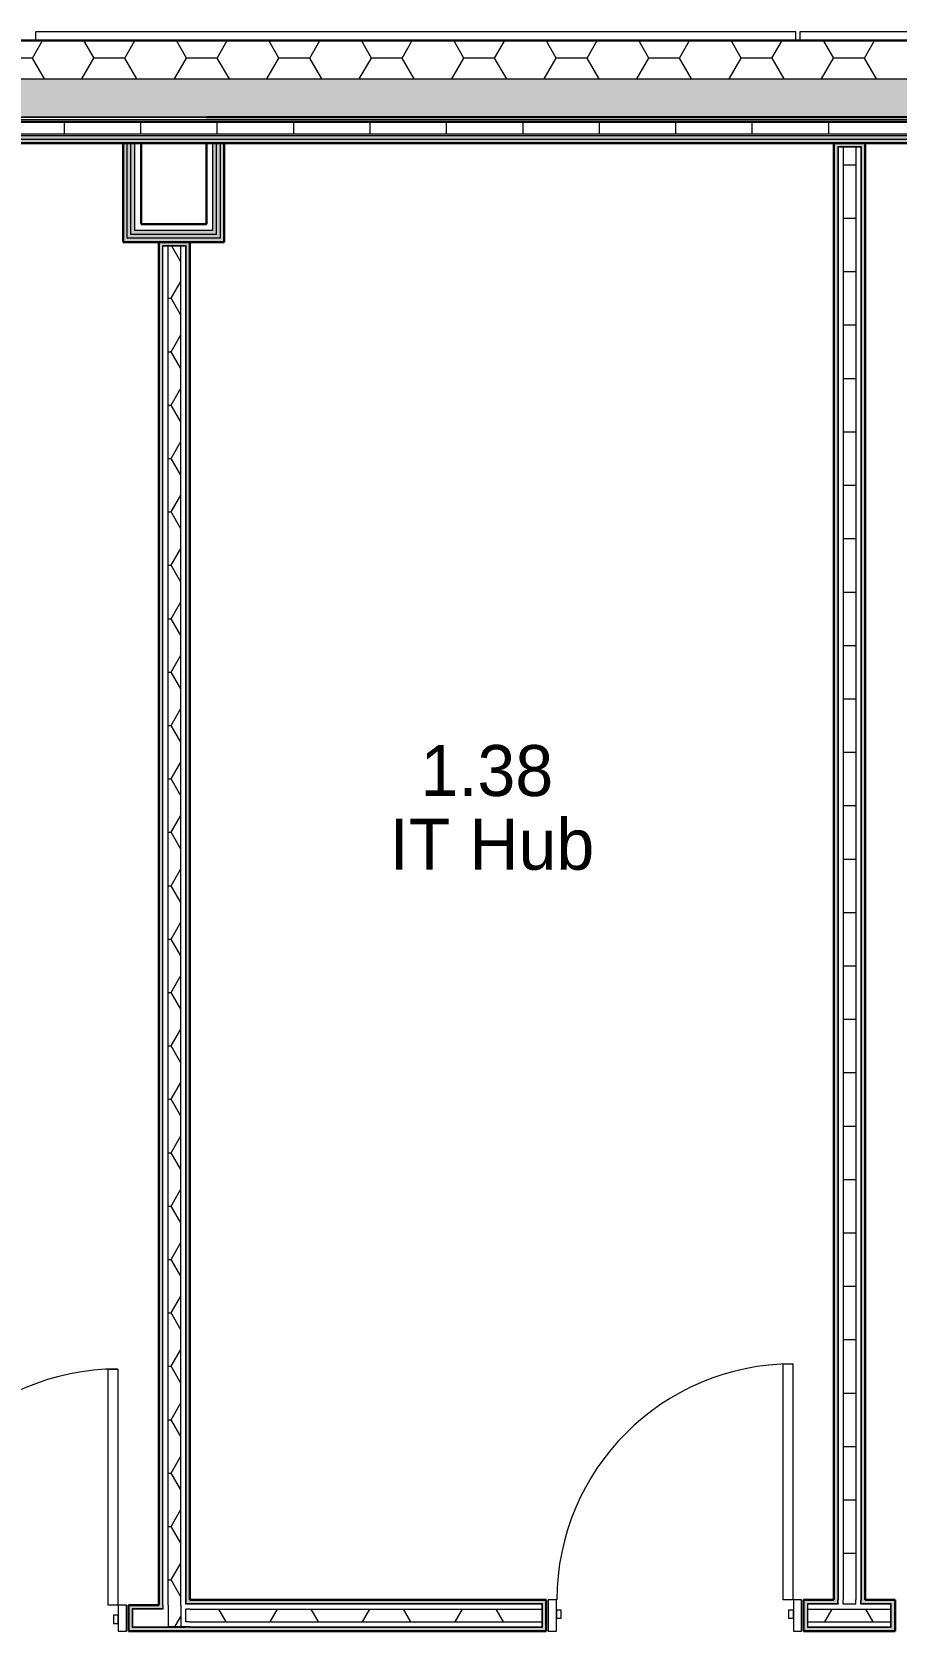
# Model space of a CAD drawing. Header units: millimetres. Extents: x 155920 to 295199, y -4084 to 97293.
# Drawn here: x 161544 to 164936, y 28407 to 34681 of the extents above; entities that cross this region are included whole.
import ezdxf

# ---------------------------------------------------------------- set-up
doc = ezdxf.new("R2010")
doc.units = ezdxf.units.MM
doc.header["$MEASUREMENT"] = 0
for name, color, linetype, lineweight in [('A-AREA-IDEN', 7, 'CONTINUOUS', 9), ('A-DOOR', 4, 'CONTINUOUS', 9), ('A-DOOR-FRAM', 4, 'CONTINUOUS', 18), ('A-GLAZ-CURT', 7, 'CONTINUOUS', 9), ('A-WALL', 7, 'CONTINUOUS', 9), ('A-WALL-PATT', 7, 'CONTINUOUS', 25), ('I-WALL', 7, 'CONTINUOUS', 9)]:
    doc.layers.add(name, color=color, linetype=linetype, lineweight=lineweight)
doc.styles.add('Century Gothic', font='GOTHIC.TTF', dxfattribs={"height": 200})

msp = doc.modelspace()

# ---------------------------------------------------------------- hatches: boundary and pattern name
at = {"layer": 'A-WALL-PATT', "lineweight": 9}
h = msp.add_hatch(color=256, dxfattribs=at)
h.paths.add_polyline_path([(230738.8, 34347.3), (230990.8, 34347.3), (230990.8, 34497.3), (229692.8, 34497.3), (229692.8, 34347.3), (230298.1, 34347.3)], flags=0)
h.paths.add_polyline_path([(220908.8, 34347.3), (220908.8, 34497.3), (202317.8, 34497.3), (202317.8, 34347.3), (220879.3, 34347.3)], flags=0)
h.paths.add_polyline_path([(199908.8, 34347.3), (199908.8, 34497.3), (197442.8, 34497.3), (197442.8, 34347.3), (199799.2, 34347.3)], flags=0)
h.paths.add_polyline_path([(194658.8, 34347.3), (194658.8, 34497.3), (192497.8, 34497.3), (192512, 34491.5), (192517.8, 34477.3), (192517.8, 34367.3), (192512, 34353.2), (192497.8, 34347.3), (194417.1, 34347.3)], flags=0)
h.paths.add_polyline_path([(192423.7, 34347.3), (192435, 34348.5), (192423.7, 34353.2), (192417.8, 34367.3), (192417.8, 34347.3)], flags=0)
h.paths.add_polyline_path([(190803, 34347.3), (190808.8, 34347.3), (190808.8, 34367.3), (190803, 34353.2), (190788.8, 34347.3), (190798.8, 34347.3)], flags=0)
h.paths.add_polyline_path([(190718.8, 34347.3), (190728.8, 34347.3), (190714.7, 34353.2), (190708.8, 34367.3), (190708.8, 34477.3), (190714.7, 34491.5), (190728.8, 34497.3), (187318, 34497.3), (187318, 34347.3), (190714.7, 34347.3)], flags=0)
h.paths.add_polyline_path([(183652.8, 34347.3), (185283.8, 34347.3), (185283.8, 34497.3), (159942.8, 34497.3), (159942.8, 34347.3), (183432.8, 34347.3)], flags=0)
h.paths.add_polyline_path([(157908.7, 34347.3), (157908.7, 34497.3), (156603.8, 34497.3), (156603.8, 34347.3), (157340, 34347.3)], flags=0)
h.paths.add_polyline_path([(192442.8, 34357.3), (192497.8, 34357.3), (192504.9, 34360.3), (192507.8, 34367.3), (192507.8, 34477.3), (192504.9, 34484.4), (192497.8, 34487.3), (192442.8, 34487.3), (192442.8, 34437.3), (192427.8, 34437.3), (192427.8, 34367.3), (192430.8, 34360.3), (192437.8, 34357.3)], flags=0)
h.paths.add_polyline_path([(190728.8, 34357.3), (190788.8, 34357.3), (190795.9, 34360.3), (190798.8, 34367.3), (190798.8, 34437.3), (190783.8, 34437.3), (190783.8, 34487.3), (190728.8, 34487.3), (190721.8, 34484.4), (190718.8, 34477.3), (190718.8, 34367.3), (190721.8, 34360.3)], flags=0)
at = {"layer": 'A-WALL-PATT', "lineweight": 5}
h = msp.add_hatch(color=256, dxfattribs=at)
h.paths.add_polyline_path([(160330.1, 34260.3), (162228.9, 34260.3), (162228.9, 34275.3), (159972.8, 34275.3), (159972.8, 34296.3), (159957.8, 34296.3), (159957.8, 34260.3)], flags=0)
h.paths.add_polyline_path([(156847.8, 34260.3), (157893.7, 34260.3), (157893.7, 34296.3), (157878.7, 34296.3), (157878.7, 34275.3), (156847.8, 34275.3)], flags=0)
at = {"layer": 'A-WALL-PATT', "lineweight": 9}
h = msp.add_hatch(color=256, dxfattribs=at)
h.paths.add_polyline_path([(162228.9, 34245.3), (162228.9, 34260.3), (159957.8, 34260.3), (159957.8, 34296.3), (159942.8, 34296.3), (159942.8, 34245.3), (162124.2, 34245.3)], flags=0)
h.paths.add_polyline_path([(157041, 34245.3), (157908.7, 34245.3), (157908.7, 34296.3), (157893.7, 34296.3), (157893.7, 34260.3), (156862.8, 34260.3), (156862.8, 34245.3)], flags=0)
at = {"layer": 'A-WALL-PATT', "lineweight": 5}
for points in [[(164814.4, 34260.3), (164814.4, 34275.3), (162228.9, 34275.3), (162228.9, 34260.3), (162722.2, 34260.3)], [(164814.4, 34245.3), (164814.4, 34260.3), (162228.9, 34260.3), (162228.9, 34245.3), (162722.2, 34245.3)], [(167674.4, 34260.3), (167674.4, 34275.3), (164814.4, 34275.3), (164814.4, 34260.3), (167506.3, 34260.3)], [(167674.4, 34245.3), (167674.4, 34260.3), (164814.4, 34260.3), (164814.4, 34245.3), (167506.3, 34245.3)], [(161932.6, 33887.2), (161932.6, 34245.3), (161917.6, 34245.3), (161917.6, 33887.2)], [(161947.6, 33902.2), (161947.6, 34245.3), (161932.6, 34245.3), (161932.6, 33902.2)], [(162268.9, 33887.2), (162268.9, 34245.3), (162253.9, 34245.3), (162253.9, 33887.2)], [(162283.9, 33872.2), (162283.9, 34245.3), (162268.9, 34245.3), (162268.9, 33872.2)], [(162298.9, 33857.2), (162298.9, 34245.3), (162283.9, 34245.3), (162283.9, 33857.2)], [(164707.4, 28529.3), (164708.4, 34230.3), (164799.4, 34230.3), (164799.4, 34245.3), (164692.4, 34245.3), (164692.4, 28529.3)], [(161917.6, 33872.2), (162268.9, 33872.2), (162268.9, 33887.2), (161917.6, 33886.7)], [(162228.9, 33887.2), (162253.9, 33887.2), (162253.9, 33902.2), (161932.6, 33902.2), (161932.6, 33887.2), (162124.2, 33887.2)], [(162164.4, 28514.3), (162164.4, 33857.2), (162149.4, 33857.2), (162149.4, 28514.3)]]:
    msp.add_hatch(color=256, dxfattribs=at).paths.add_polyline_path(points, flags=0)
at = {"layer": 'A-WALL-PATT', "lineweight": 9}
for points in [[(161917.6, 33872.2), (161917.6, 34245.3), (161902.6, 34245.3), (161902.6, 33872.2)], [(164799.4, 28529.3), (164814.4, 28529.3), (164814.4, 34245.3), (164799.4, 34245.3), (164799.4, 28598.8)], [(162228.9, 33857.2), (162283.9, 33857.2), (162283.9, 33872.2), (161902.6, 33872.2), (161902.6, 33857.2)], [(162057.4, 28509.3), (162058.4, 33842.2), (162149.4, 33842.2), (162149.4, 33857.2), (162042.4, 33857.2), (162042.4, 28509.3)]]:
    msp.add_hatch(color=256, dxfattribs=at).paths.add_polyline_path(points, flags=0)
at = {"layer": 'A-WALL-PATT', "lineweight": 5}
h = msp.add_hatch(color=256, dxfattribs=at)
h.paths.add_polyline_path([(160912.9, 28458.3), (160912.9, 28509.3), (158764.1, 28509.3), (158764.1, 28494.3), (160897.9, 28494.3), (160897.9, 28458.3)], flags=0)
h.paths.add_polyline_path([(161937.9, 28458.3), (161937.9, 28494.3), (162057.4, 28494.3), (162057.4, 28509.3), (161922.9, 28509.3), (161922.9, 28458.3)], flags=0)
h = msp.add_hatch(color=256, dxfattribs=at)
h.paths.add_polyline_path([(165941.9, 28468.3), (165956.9, 28468.3), (165956.9, 28514.3), (167484.4, 28514.3), (167484.4, 28529.3), (165941.9, 28529.3)], flags=0)
h.paths.add_polyline_path([(164587.9, 28468.3), (164587.9, 28514.3), (164707.4, 28514.3), (164707.4, 28529.3), (164572.9, 28529.3), (164572.9, 28468.3)], flags=0)
h.paths.add_polyline_path([(164931.9, 28468.3), (164931.9, 28529.3), (164799.4, 28529.3), (164799.4, 28514.3), (164916.9, 28514.3), (164916.9, 28468.3)], flags=0)
h.paths.add_polyline_path([(163547.9, 28468.3), (163562.9, 28468.3), (163562.9, 28529.3), (162164.4, 28529.3), (162164.4, 28514.3), (163547.9, 28514.3)], flags=0)
at = {"layer": 'A-WALL-PATT', "lineweight": 9}
h = msp.add_hatch(color=256, dxfattribs=at)
h.paths.add_polyline_path([(162149.4, 28407.3), (162164.4, 28407.3), (162164.4, 28422.3), (161937.9, 28422.3), (161937.9, 28458.3), (161922.9, 28458.3), (161922.9, 28407.3), (162148.4, 28407.3)], flags=0)
h.paths.add_polyline_path([(159134.1, 28407.3), (160912.9, 28407.3), (160912.9, 28458.3), (160897.9, 28458.3), (160897.9, 28422.3), (158677.1, 28422.3), (158677.1, 28407.3), (158764.1, 28407.3)], flags=0)
h = msp.add_hatch(color=256, dxfattribs=at)
h.paths.add_polyline_path([(167484.4, 28407.3), (167484.4, 28422.3), (165979.4, 28422.3), (165979.4, 28407.3), (167356.8, 28407.3)], flags=0)
h.paths.add_polyline_path([(164931.9, 28407.3), (164931.9, 28468.3), (164916.9, 28468.3), (164916.9, 28422.3), (164587.9, 28422.3), (164587.9, 28468.3), (164572.9, 28468.3), (164572.9, 28407.3), (164815.2, 28407.3)], flags=0)
h.paths.add_polyline_path([(162423.2, 28407.3), (163562.9, 28407.3), (163562.9, 28468.3), (163547.9, 28468.3), (163547.9, 28422.3), (162164.4, 28422.3), (162164.4, 28407.3), (162273.7, 28407.3)], flags=0)

# ---------------------------------------------------------------- linework, layer by layer
at = {"layer": 'A-DOOR'}
for p, q in [((161842.9, 28509.3), (161842.9, 29435.3)), ((161842.9, 29435.3), (161880.9, 29435.3)), ((161880.9, 29435.3), (161880.9, 28509.3)), ((164492.9, 28529.3), (164492.9, 29455.3)), ((164492.9, 29455.3), (164530.9, 29455.3)), ((164530.9, 29455.3), (164530.9, 28529.3)), ((161880.9, 28509.3), (161842.9, 28509.3)), ((164530.9, 28529.3), (164492.9, 28529.3))]:
    msp.add_line(p, q, dxfattribs=at)
for centre in [(161880.9, 28509.3), (164530.9, 28529.3)]:
    msp.add_arc(centre, 926, 90, 180, dxfattribs=at)
at = {"layer": 'A-DOOR-FRAM', "lineweight": 20}
for p, q in [((161882.9, 28509.3), (161882.9, 28407.3)), ((161914.9, 28509.3), (161882.9, 28509.3)), ((161914.9, 28407.3), (161914.9, 28509.3)), ((163602.9, 28529.3), (163570.9, 28529.3)), ((163570.9, 28529.3), (163570.9, 28407.3)), ((163602.9, 28407.3), (163602.9, 28529.3)), ((163621.9, 28489.3), (163602.9, 28489.3)), ((163602.9, 28489.3), (163602.9, 28457.3)), ((163621.9, 28457.3), (163621.9, 28489.3)), ((164532.9, 28489.3), (164513.9, 28489.3)), ((164513.9, 28489.3), (164513.9, 28457.3)), ((164532.9, 28529.3), (164532.9, 28407.3)), ((164564.9, 28529.3), (164532.9, 28529.3)), ((164532.9, 28457.3), (164532.9, 28489.3)), ((164564.9, 28407.3), (164564.9, 28529.3)), ((161882.9, 28469.3), (161863.9, 28469.3)), ((161863.9, 28469.3), (161863.9, 28437.3)), ((161863.9, 28437.3), (161882.9, 28437.3)), ((161882.9, 28437.3), (161882.9, 28469.3)), ((163602.9, 28457.3), (163621.9, 28457.3)), ((164513.9, 28457.3), (164532.9, 28457.3)), ((161882.9, 28407.3), (161914.9, 28407.3)), ((163570.9, 28407.3), (163602.9, 28407.3)), ((164532.9, 28407.3), (164564.9, 28407.3))]:
    msp.add_line(p, q, dxfattribs=at)
at = {"layer": 'A-GLAZ-CURT', "lineweight": 20}
for p, q in [((164542.8, 34681.3), (161558.8, 34681.3)), ((161558.8, 34681.3), (161558.8, 34647.3)), ((161558.8, 34647.3), (164542.8, 34647.3)), ((164542.8, 34647.3), (164542.8, 34681.3)), ((167542.8, 34681.3), (164558.8, 34681.3)), ((164558.8, 34681.3), (164558.8, 34647.3)), ((164558.8, 34647.3), (167542.8, 34647.3))]:
    msp.add_line(p, q, dxfattribs=at)
at = {"layer": 'A-WALL', "lineweight": 30}
for p, q in [((185283.8, 34647.3), (159942.8, 34647.3)), ((162228.9, 34347.3), (183432.8, 34347.3)), ((164707.4, 34245.3), (164692.4, 34245.3)), ((164692.4, 34245.3), (164692.4, 28529.3)), ((164799.4, 34245.3), (164707.4, 34245.3)), ((164814.4, 34245.3), (164799.4, 34245.3)), ((164814.4, 28529.3), (164814.4, 34245.3)), ((162042.4, 33857.2), (162042.4, 28509.3)), ((162057.4, 33857.2), (162042.4, 33857.2)), ((162149.4, 33857.2), (162057.4, 33857.2)), ((162164.4, 33857.2), (162149.4, 33857.2)), ((162164.4, 28529.3), (162164.4, 33857.2)), ((163562.9, 28529.3), (162164.4, 28529.3)), ((163562.9, 28407.3), (163562.9, 28529.3)), ((164692.4, 28529.3), (164572.9, 28529.3)), ((164572.9, 28529.3), (164572.9, 28407.3)), ((164931.9, 28529.3), (164814.4, 28529.3)), ((164931.9, 28407.3), (164931.9, 28529.3)), ((162164.4, 28407.3), (163562.9, 28407.3)), ((164572.9, 28407.3), (164931.9, 28407.3))]:
    msp.add_line(p, q, dxfattribs=at)
at = {"layer": 'A-WALL'}
for p, q in [((159942.8, 34497.3), (185283.8, 34497.3)), ((159942.8, 34347.3), (162228.9, 34347.3)), ((162228.9, 34347.3), (159942.8, 34347.3)), ((159942.8, 34337.3), (162228.9, 34337.3)), ((159942.8, 34331.3), (162228.9, 34331.3)), ((162228.9, 34337.3), (164814.4, 34337.3)), ((162228.9, 34331.3), (164814.4, 34331.3)), ((164814.4, 34337.3), (167674.4, 34337.3)), ((164814.4, 34331.3), (167674.4, 34331.3)), ((159957.8, 34260.3), (162228.9, 34260.3)), ((159972.8, 34281.3), (162228.9, 34281.3)), ((159972.8, 34275.3), (162228.9, 34275.3)), ((162228.9, 34281.3), (164814.4, 34281.3)), ((162228.9, 34275.3), (164814.4, 34275.3)), ((162228.9, 34260.3), (164814.4, 34260.3)), ((164814.4, 34281.3), (167674.4, 34281.3)), ((164814.4, 34275.3), (167674.4, 34275.3)), ((164814.4, 34260.3), (167674.4, 34260.3)), ((161917.6, 33927.2), (161917.6, 34245.3)), ((161932.6, 33927.2), (161932.6, 34245.3)), ((161947.6, 33927.2), (161947.6, 34245.3)), ((162253.9, 33902.2), (162253.9, 34245.3)), ((162268.9, 33887.2), (162268.9, 34245.3)), ((162283.9, 33872.2), (162283.9, 34245.3)), ((164708.4, 34230.3), (164707.4, 34230.3)), ((164707.4, 34230.3), (164707.4, 28529.3)), ((164798.4, 34230.3), (164708.4, 34230.3)), ((164798.4, 34229.3), (164708.4, 34229.3)), ((164708.4, 34229.3), (164708.4, 28529.3)), ((164728.4, 34229.3), (164728.4, 28529.3)), ((164778.4, 34229.3), (164778.4, 28529.3)), ((164799.4, 34230.3), (164798.4, 34230.3)), ((164798.4, 34229.3), (164798.4, 28529.3)), ((164799.4, 34230.3), (164799.4, 28529.3)), ((161917.6, 33887.2), (161917.6, 33927.2)), ((161917.6, 33872.2), (161917.6, 33887.2)), ((161932.6, 33902.2), (161932.6, 33927.2)), ((161932.6, 33887.2), (161932.6, 33902.2)), ((162228.9, 33887.2), (161932.6, 33887.2)), ((161947.6, 33902.2), (161947.6, 33927.2)), ((162228.9, 33902.2), (161947.6, 33902.2)), ((162253.9, 33902.2), (162228.9, 33902.2)), ((162253.9, 33887.2), (162228.9, 33887.2)), ((162268.9, 33887.2), (162253.9, 33887.2)), ((162228.9, 33872.2), (161917.6, 33872.2)), ((162057.4, 28509.3), (162057.4, 33842.2)), ((162058.4, 33842.2), (162057.4, 33842.2)), ((162148.4, 33842.2), (162058.4, 33842.2)), ((162058.4, 28509.3), (162058.4, 33841.2)), ((162148.4, 33841.2), (162058.4, 33841.2)), ((162078.4, 28509.3), (162078.4, 33841.2)), ((162128.4, 28509.3), (162128.4, 33841.2)), ((162149.4, 33842.2), (162148.4, 33842.2)), ((162148.4, 28513.3), (162148.4, 33841.2)), ((162149.4, 28514.3), (162149.4, 33842.2)), ((162268.9, 33872.2), (162228.9, 33872.2)), ((162283.9, 33872.2), (162268.9, 33872.2)), ((161937.9, 28494.3), (161937.9, 28458.3)), ((162057.4, 28494.3), (161937.9, 28494.3)), ((161938.9, 28493.3), (161938.9, 28458.3)), ((162058.4, 28493.3), (161938.9, 28493.3)), ((162057.4, 28509.3), (162057.4, 28494.3)), ((162058.4, 28509.3), (162058.4, 28494.3)), ((162058.4, 28494.3), (162058.4, 28493.3)), ((162078.4, 28509.3), (162078.4, 28493.3)), ((162078.4, 28493.3), (162078.4, 28423.3)), ((162128.4, 28509.3), (162128.4, 28423.3)), ((162149.4, 28513.3), (162148.4, 28513.3)), ((162164.4, 28493.3), (162148.4, 28493.3)), ((162148.4, 28443.3), (162148.4, 28493.3)), ((162164.4, 28514.3), (162149.4, 28514.3)), ((162164.4, 28513.3), (162149.4, 28513.3)), ((163547.9, 28514.3), (162164.4, 28514.3)), ((163546.9, 28513.3), (162164.4, 28513.3)), ((162164.4, 28493.3), (163546.9, 28493.3)), ((163546.9, 28493.3), (163546.9, 28513.3)), ((163546.9, 28468.3), (163546.9, 28493.3)), ((163547.9, 28468.3), (163547.9, 28514.3)), ((164587.9, 28514.3), (164587.9, 28468.3)), ((164707.4, 28514.3), (164587.9, 28514.3)), ((164588.9, 28513.3), (164588.9, 28493.3)), ((164708.4, 28513.3), (164588.9, 28513.3)), ((164588.9, 28493.3), (164915.9, 28493.3)), ((164588.9, 28493.3), (164588.9, 28468.3)), ((164707.4, 28514.3), (164707.4, 28529.3)), ((164708.4, 28514.3), (164708.4, 28529.3)), ((164708.4, 28513.3), (164708.4, 28514.3)), ((164728.4, 28513.3), (164728.4, 28529.3)), ((164778.4, 28513.3), (164728.4, 28513.3)), ((164778.4, 28513.3), (164728.4, 28513.3)), ((164778.4, 28513.3), (164778.4, 28529.3)), ((164798.4, 28514.3), (164798.4, 28529.3)), ((164798.4, 28513.3), (164798.4, 28514.3)), ((164915.9, 28513.3), (164798.4, 28513.3)), ((164799.4, 28514.3), (164799.4, 28529.3)), ((164916.9, 28514.3), (164799.4, 28514.3)), ((164915.9, 28493.3), (164915.9, 28513.3)), ((164915.9, 28468.3), (164915.9, 28493.3)), ((164916.9, 28468.3), (164916.9, 28514.3)), ((161937.9, 28458.3), (161937.9, 28422.3)), ((161937.9, 28422.3), (162148.4, 28422.3)), ((161938.9, 28458.3), (161938.9, 28423.3)), ((161938.9, 28423.3), (162078.4, 28423.3)), ((162128.4, 28423.3), (162078.4, 28423.3)), ((162078.4, 28423.3), (162128.4, 28423.3)), ((162148.4, 28423.3), (162128.4, 28423.3)), ((162128.4, 28423.3), (162148.4, 28423.3)), ((162164.4, 28443.3), (162148.4, 28443.3)), ((162149.4, 28423.3), (162148.4, 28423.3)), ((162148.4, 28422.3), (162149.4, 28422.3)), ((162164.4, 28423.3), (162149.4, 28423.3)), ((162149.4, 28422.3), (162149.4, 28423.3)), ((162164.4, 28422.3), (162149.4, 28422.3)), ((162164.4, 28443.3), (163546.9, 28443.3)), ((162164.4, 28423.3), (163546.9, 28423.3)), ((162164.4, 28422.3), (163547.9, 28422.3)), ((163546.9, 28443.3), (163546.9, 28468.3)), ((163546.9, 28423.3), (163546.9, 28443.3)), ((163547.9, 28422.3), (163547.9, 28468.3)), ((164587.9, 28468.3), (164587.9, 28422.3)), ((164587.9, 28422.3), (164916.9, 28422.3)), ((164588.9, 28468.3), (164588.9, 28443.3)), ((164588.9, 28443.3), (164588.9, 28423.3)), ((164588.9, 28443.3), (164915.9, 28443.3)), ((164588.9, 28423.3), (164915.9, 28423.3)), ((164915.9, 28443.3), (164915.9, 28468.3)), ((164915.9, 28423.3), (164915.9, 28443.3)), ((164916.9, 28422.3), (164916.9, 28468.3))]:
    msp.add_line(p, q, dxfattribs=at)
at = {"layer": 'A-WALL-PATT', "linetype": 'Continuous', "lineweight": 9}
for p, q in [((161545.9, 34579.2), (161585.3, 34647.3)), ((161787.9, 34579.2), (161748.6, 34647.3)), ((161908.8, 34579.2), (161948.2, 34647.3)), ((162150.8, 34579.2), (162111.5, 34647.3)), ((162271.7, 34579.2), (162311.1, 34647.3)), ((162513.7, 34579.2), (162474.4, 34647.3)), ((162634.6, 34579.2), (162674, 34647.3)), ((162876.6, 34579.2), (162837.3, 34647.3)), ((162997.5, 34579.2), (163036.9, 34647.3)), ((163239.5, 34579.2), (163200.2, 34647.3)), ((163360.4, 34579.2), (163399.8, 34647.3)), ((163602.4, 34579.2), (163563.1, 34647.3)), ((163723.3, 34579.2), (163762.7, 34647.3)), ((163965.3, 34579.2), (163926, 34647.3)), ((164086.2, 34579.2), (164125.6, 34647.3)), ((164328.3, 34579.2), (164288.9, 34647.3)), ((164449.1, 34579.2), (164488.5, 34647.3)), ((164691.2, 34579.2), (164651.8, 34647.3)), ((164812, 34579.2), (164851.4, 34647.3)), ((161425, 34579.3), (161545.9, 34579.3)), ((161593.3, 34497.3), (161546, 34579.2)), ((161740.6, 34497.3), (161787.8, 34579.2)), ((161787.8, 34579.2), (161787.8, 34579.2)), ((161787.8, 34579.2), (161787.8, 34579.2)), ((161787.9, 34579.3), (161908.8, 34579.3)), ((161956.2, 34497.3), (161908.9, 34579.2)), ((162103.5, 34497.3), (162150.8, 34579.2)), ((162150.8, 34579.3), (162271.7, 34579.3)), ((162150.8, 34579.2), (162150.8, 34579.2)), ((162150.8, 34579.2), (162150.8, 34579.2)), ((162319.1, 34497.3), (162271.8, 34579.2)), ((162466.4, 34497.3), (162513.7, 34579.2)), ((162513.7, 34579.3), (162634.6, 34579.3)), ((162513.7, 34579.2), (162513.7, 34579.2)), ((162513.7, 34579.2), (162513.7, 34579.2)), ((162682, 34497.3), (162634.7, 34579.2)), ((162829.3, 34497.3), (162876.6, 34579.2)), ((162876.6, 34579.3), (162997.5, 34579.3)), ((162876.6, 34579.2), (162876.6, 34579.2)), ((162876.6, 34579.2), (162876.6, 34579.2)), ((163044.9, 34497.3), (162997.6, 34579.2)), ((163192.2, 34497.3), (163239.5, 34579.2)), ((163239.5, 34579.3), (163360.4, 34579.3)), ((163239.5, 34579.2), (163239.5, 34579.2)), ((163239.5, 34579.2), (163239.5, 34579.2)), ((163407.8, 34497.3), (163360.5, 34579.2)), ((163555.1, 34497.3), (163602.4, 34579.2)), ((163602.4, 34579.3), (163723.3, 34579.3)), ((163602.4, 34579.2), (163602.4, 34579.2)), ((163602.4, 34579.2), (163602.4, 34579.2)), ((163770.7, 34497.3), (163723.4, 34579.2)), ((163918, 34497.3), (163965.3, 34579.2)), ((163965.3, 34579.3), (164086.2, 34579.3)), ((163965.3, 34579.2), (163965.3, 34579.2)), ((163965.3, 34579.2), (163965.3, 34579.2)), ((164133.6, 34497.3), (164086.3, 34579.2)), ((164280.9, 34497.3), (164328.2, 34579.2)), ((164328.2, 34579.3), (164449.1, 34579.3)), ((164328.2, 34579.2), (164328.2, 34579.2)), ((164328.2, 34579.2), (164328.2, 34579.2)), ((164496.5, 34497.3), (164449.2, 34579.2)), ((164643.8, 34497.3), (164691.1, 34579.2)), ((164691.1, 34579.3), (164812.1, 34579.3)), ((164691.1, 34579.2), (164691.1, 34579.2)), ((164691.1, 34579.2), (164691.1, 34579.2)), ((164859.4, 34497.3), (164812.1, 34579.2)), ((159942.8, 34327.3), (162228.9, 34327.3)), ((161671.8, 34281.3), (161671.8, 34331.3)), ((161971.8, 34281.3), (161971.8, 34331.3)), ((162228.9, 34327.3), (164814.4, 34327.3)), ((162271.8, 34281.3), (162271.8, 34331.3)), ((162571.8, 34281.3), (162571.8, 34331.3)), ((162871.8, 34281.3), (162871.8, 34331.3)), ((163171.8, 34281.3), (163171.8, 34331.3)), ((163471.8, 34281.3), (163471.8, 34331.3)), ((163771.8, 34281.3), (163771.8, 34331.3)), ((164071.8, 34281.3), (164071.8, 34331.3)), ((164371.8, 34281.3), (164371.8, 34331.3)), ((164671.8, 34281.3), (164671.8, 34331.3)), ((164814.4, 34327.3), (167674.4, 34327.3)), ((164728.4, 34160.2), (164778.4, 34160.2)), ((164728.4, 33950.7), (164778.4, 33950.7)), ((162128.4, 33779.9), (162093, 33841.2)), ((162090.3, 33636.3), (162128.4, 33702.5)), ((164728.4, 33741.2), (164778.4, 33741.2)), ((162078.4, 33636.4), (162090.3, 33636.4)), ((162128.4, 33570.4), (162090.3, 33636.4)), ((164728.4, 33531.7), (164778.4, 33531.7)), ((162090.3, 33426.8), (162128.4, 33492.9)), ((162078.4, 33426.9), (162090.3, 33426.9)), ((162128.4, 33360.8), (162090.3, 33426.8)), ((164728.4, 33322.1), (164778.4, 33322.1)), ((162090.3, 33217.3), (162128.4, 33283.4)), ((162078.4, 33217.4), (162090.3, 33217.4)), ((162128.4, 33151.3), (162090.3, 33217.3)), ((162090.3, 33007.8), (162128.4, 33073.9)), ((164728.4, 33112.6), (164778.4, 33112.6)), ((162078.4, 33007.8), (162090.3, 33007.8)), ((162128.4, 32941.8), (162090.3, 33007.8)), ((164728.4, 32903.1), (164778.4, 32903.1)), ((162090.3, 32798.2), (162128.4, 32864.4)), ((162078.4, 32798.3), (162090.3, 32798.3)), ((162128.4, 32732.3), (162090.3, 32798.3)), ((164728.4, 32693.6), (164778.4, 32693.6)), ((162090.3, 32588.7), (162128.4, 32654.9)), ((162078.4, 32588.8), (162090.3, 32588.8)), ((162128.4, 32522.8), (162090.3, 32588.7)), ((162090.3, 32379.2), (162128.4, 32445.3)), ((164728.4, 32484), (164778.4, 32484)), ((162078.4, 32379.3), (162090.3, 32379.3)), ((162128.4, 32313.2), (162090.3, 32379.2)), ((164728.4, 32274.5), (164778.4, 32274.5)), ((162090.3, 32169.7), (162128.4, 32235.8)), ((162078.4, 32169.8), (162090.3, 32169.8)), ((162128.4, 32103.7), (162090.3, 32169.7)), ((164728.4, 32065), (164778.4, 32065)), ((162090.3, 31960.2), (162128.4, 32026.3)), ((162078.4, 31960.2), (162090.3, 31960.2)), ((162128.4, 31894.2), (162090.3, 31960.2)), ((162090.3, 31750.6), (162128.4, 31816.8)), ((164728.4, 31855.5), (164778.4, 31855.5)), ((162078.4, 31750.7), (162090.3, 31750.7)), ((162128.4, 31684.7), (162090.3, 31750.7)), ((164728.4, 31646), (164778.4, 31646)), ((162090.3, 31541.1), (162128.4, 31607.2)), ((162078.4, 31541.2), (162090.3, 31541.2)), ((162128.4, 31475.1), (162090.3, 31541.1)), ((164728.4, 31436.4), (164778.4, 31436.4)), ((162090.3, 31331.6), (162128.4, 31397.7)), ((162078.4, 31331.7), (162090.3, 31331.7)), ((162128.4, 31265.6), (162090.3, 31331.6)), ((162090.3, 31122.1), (162128.4, 31188.2)), ((164728.4, 31226.9), (164778.4, 31226.9)), ((162078.4, 31122.2), (162090.3, 31122.2)), ((162128.4, 31056.1), (162090.3, 31122.1)), ((164728.4, 31017.4), (164778.4, 31017.4)), ((162090.3, 30912.5), (162128.4, 30978.7)), ((162078.4, 30912.6), (162090.3, 30912.6)), ((162128.4, 30846.6), (162090.3, 30912.6)), ((164728.4, 30807.9), (164778.4, 30807.9)), ((162090.3, 30703), (162128.4, 30769.2)), ((162078.4, 30703.1), (162090.3, 30703.1)), ((162128.4, 30637.1), (162090.3, 30703.1)), ((162090.3, 30493.5), (162128.4, 30559.6)), ((164728.4, 30598.3), (164778.4, 30598.3)), ((162078.4, 30493.6), (162090.3, 30493.6)), ((162128.4, 30427.5), (162090.3, 30493.5)), ((164728.4, 30388.8), (164778.4, 30388.8)), ((162090.3, 30284), (162128.4, 30350.1)), ((162078.4, 30284.1), (162090.3, 30284.1)), ((162128.4, 30218), (162090.3, 30284)), ((164728.4, 30179.3), (164778.4, 30179.3)), ((162090.3, 30074.5), (162128.4, 30140.6)), ((162078.4, 30074.5), (162090.3, 30074.5)), ((162128.4, 30008.5), (162090.3, 30074.5)), ((162090.3, 29864.9), (162128.4, 29931.1)), ((164728.4, 29969.8), (164778.4, 29969.8)), ((162078.4, 29865), (162090.3, 29865)), ((162128.4, 29799), (162090.3, 29865)), ((164728.4, 29760.3), (164778.4, 29760.3)), ((162090.3, 29655.4), (162128.4, 29721.5)), ((162078.4, 29655.5), (162090.3, 29655.5)), ((162128.4, 29589.4), (162090.3, 29655.4)), ((164728.4, 29550.7), (164778.4, 29550.7)), ((162090.3, 29445.9), (162128.4, 29512)), ((162078.4, 29446), (162090.3, 29446)), ((162128.4, 29379.9), (162090.3, 29445.9)), ((162090.3, 29236.4), (162128.4, 29302.5)), ((164728.4, 29341.2), (164778.4, 29341.2)), ((162078.4, 29236.5), (162090.3, 29236.5)), ((162128.4, 29170.4), (162090.3, 29236.4)), ((164728.4, 29131.7), (164778.4, 29131.7)), ((162090.3, 29026.9), (162128.4, 29093)), ((162078.4, 29026.9), (162090.3, 29026.9)), ((162128.4, 28960.9), (162090.3, 29026.9)), ((162090.3, 28817.3), (162128.4, 28883.5)), ((164728.4, 28922.2), (164778.4, 28922.2)), ((162078.4, 28817.4), (162090.3, 28817.4)), ((162128.4, 28751.4), (162090.3, 28817.4)), ((162090.3, 28607.8), (162128.4, 28673.9)), ((164728.4, 28712.6), (164778.4, 28712.6)), ((162078.4, 28607.9), (162090.3, 28607.9)), ((162128.4, 28541.8), (162090.3, 28607.8)), ((162306.3, 28443.3), (162277.4, 28493.3)), ((162479.2, 28443.3), (162508, 28493.3)), ((162669.2, 28443.3), (162640.3, 28493.3)), ((162842.1, 28443.3), (162870.9, 28493.3)), ((163032.1, 28443.3), (163003.2, 28493.3)), ((163205, 28443.3), (163233.9, 28493.3)), ((163395, 28443.3), (163366.1, 28493.3)), ((164656.6, 28443.3), (164685.5, 28493.3)), ((164846.6, 28443.3), (164817.7, 28493.3)), ((162104.7, 28423.3), (162128.4, 28464.4))]:
    msp.add_line(p, q, dxfattribs=at)
at = {"layer": 'I-WALL', "lineweight": 30}
for p, q in [((164814.4, 34347.3), (162228.9, 34347.3)), ((167674.4, 34347.3), (164814.4, 34347.3)), ((159942.8, 34245.3), (162228.9, 34245.3)), ((161902.6, 34245.3), (161902.6, 33927.2)), ((161972.6, 34245.3), (161902.6, 34245.3)), ((161972.6, 33927.2), (161972.6, 34245.3)), ((162228.9, 34245.3), (162228.9, 33927.2)), ((162298.9, 34245.3), (162228.9, 34245.3)), ((162228.9, 34245.3), (164814.4, 34245.3)), ((162298.9, 33857.2), (162298.9, 34245.3)), ((164814.4, 34245.3), (167674.4, 34245.3)), ((161902.6, 33927.2), (161902.6, 33872.2)), ((162228.9, 33927.2), (161972.6, 33927.2)), ((161902.6, 33872.2), (161902.6, 33857.2)), ((161902.6, 33857.2), (162228.9, 33857.2)), ((162228.9, 33857.2), (162283.9, 33857.2)), ((162283.9, 33857.2), (162298.9, 33857.2)), ((162042.4, 28509.3), (161922.9, 28509.3)), ((161922.9, 28509.3), (161922.9, 28407.3)), ((161922.9, 28407.3), (162164.4, 28407.3))]:
    msp.add_line(p, q, dxfattribs=at)

# ---------------------------------------------------------------- texts
at = {"layer": 'A-AREA-IDEN', "style": 'Century Gothic'}
for s, p in [('1.38', (163069.8, 31683.5)), ('IT Hub', (162948.9, 31394.5))]:
    msp.add_text(s, height=200, dxfattribs=at).set_placement(p)

doc.saveas('drawing.dxf')
